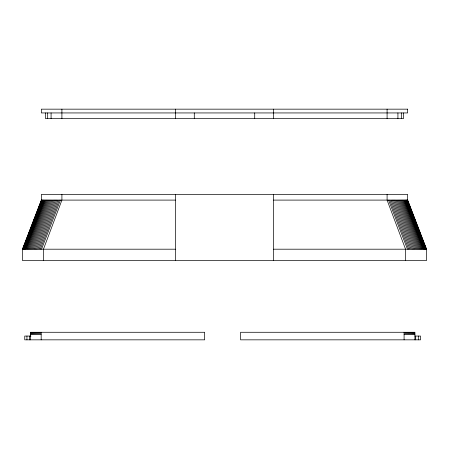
<?xml version="1.0" encoding="UTF-8"?>
<svg xmlns="http://www.w3.org/2000/svg" width="449" height="449" viewBox="0 0 449 449"><rect width="100%" height="100%" fill="white"/><g stroke="black" fill="none" stroke-linecap="round" stroke-linejoin="round"><path stroke-width="0.67" d="M26.946 339.837L26.946 336.06M29.555 339.837L29.555 336.06M30.341 339.837L30.336 332.282L204.665 332.282L204.671 339.837L24.746 339.837L24.746 336.06L30.964 336.06M404.089 339.837L404.089 332.282M405.161 334.174L405.166 332.282M406.233 334.174L406.238 332.282M407.294 334.174L407.299 332.282M408.337 334.174L408.343 332.282M409.37 334.174L409.37 332.282M410.375 334.174L410.38 332.282M411.351 334.174L411.357 332.282M412.3 334.174L412.305 332.282M413.215 334.174L413.22 332.282M414.09 334.174L414.09 332.282M414.915 334.174L414.921 332.282L240.591 332.282L240.591 339.837L420.517 339.837L420.517 336.06L414.915 336.06L414.915 334.174L404.089 334.174M22.45 249.195L41.336 200.097L41.336 194.434L407.664 194.434L407.664 200.097L426.55 249.195L426.55 260.527L22.45 260.527L22.45 249.195L175.402 249.195M22.602 249.195L41.488 200.097M22.815 249.195L41.695 200.097M23.095 249.195L41.981 200.097M23.46 249.195L42.346 200.097M23.904 249.195L42.79 200.097M24.42 249.195L43.306 200.097M25.009 249.195L43.895 200.097M25.672 249.195L44.558 200.097M26.401 249.195L45.287 200.097M27.198 249.195L46.079 200.097M28.051 249.195L46.937 200.097M28.966 249.195L47.852 200.097M29.931 249.195L48.818 200.097M30.953 249.195L49.833 200.097M32.014 249.195L50.894 200.097M33.114 249.195L52 200.097M34.253 249.195L53.139 200.097M35.426 249.195L54.307 200.097M36.622 249.195L55.502 200.097M37.839 249.195L56.72 200.097M39.069 249.195L57.955 200.097M40.315 249.195L59.195 200.097M41.532 249.195L60.413 200.097M41.336 200.097L175.402 200.097M273.598 200.097L407.664 200.097M273.598 249.195L426.55 249.195M30.341 334.174L41.173 334.174L41.173 339.837M407.512 200.097L426.398 249.195M407.305 200.097L426.185 249.195M407.019 200.097L425.905 249.195M406.654 200.097L425.54 249.195M406.21 200.097L425.096 249.195M405.694 200.097L424.58 249.195M405.105 200.097L423.991 249.195M404.442 200.097L423.328 249.195M403.713 200.097L422.599 249.195M402.921 200.097L421.802 249.195M402.063 200.097L420.949 249.195M401.148 200.097L420.034 249.195M400.182 200.097L419.069 249.195M399.167 200.097L418.047 249.195M398.106 200.097L416.986 249.195M397 200.097L415.886 249.195M395.861 200.097L414.747 249.195M394.693 200.097L413.574 249.195M393.498 200.097L412.378 249.195M392.28 200.097L411.161 249.195M391.045 200.097L409.931 249.195M389.805 200.097L408.685 249.195M388.587 200.097L407.468 249.195M41.168 332.282L41.173 334.174M40.096 332.282L40.101 334.174M39.024 332.282L39.029 334.174M37.963 332.282L37.969 334.174M36.919 332.282L36.919 334.174M35.886 332.282L35.892 334.174M34.882 332.282L34.887 334.174M33.905 332.282L33.905 334.174M32.957 332.282L32.957 334.174M32.042 332.282L32.047 334.174M31.166 332.282L31.172 334.174M418.311 336.06L418.316 339.837M415.701 336.06L415.707 339.837M414.915 336.06L414.921 339.837M405.548 260.527L405.548 249.195L387.094 200.097L387.094 194.434M403.516 112.94L403.516 118.603L45.484 118.603L45.484 112.94M401.316 112.94L401.316 118.603M397.921 112.94L397.921 118.603M387.094 109.163L387.089 118.603M273.598 109.163L273.598 118.603M273.598 194.434L273.598 260.527M254.712 112.94L254.712 118.603M194.288 112.94L194.288 118.603M175.402 109.163L175.402 118.603M175.402 194.434L175.402 260.527M61.906 109.163L61.911 118.603M61.906 194.434L61.906 200.097L43.452 249.195L43.452 260.527M51.079 112.94L51.079 118.603M47.684 112.94L47.684 118.603M407.664 109.163L41.336 109.163L41.336 112.94L407.664 112.94L407.664 109.163"/></g></svg>
